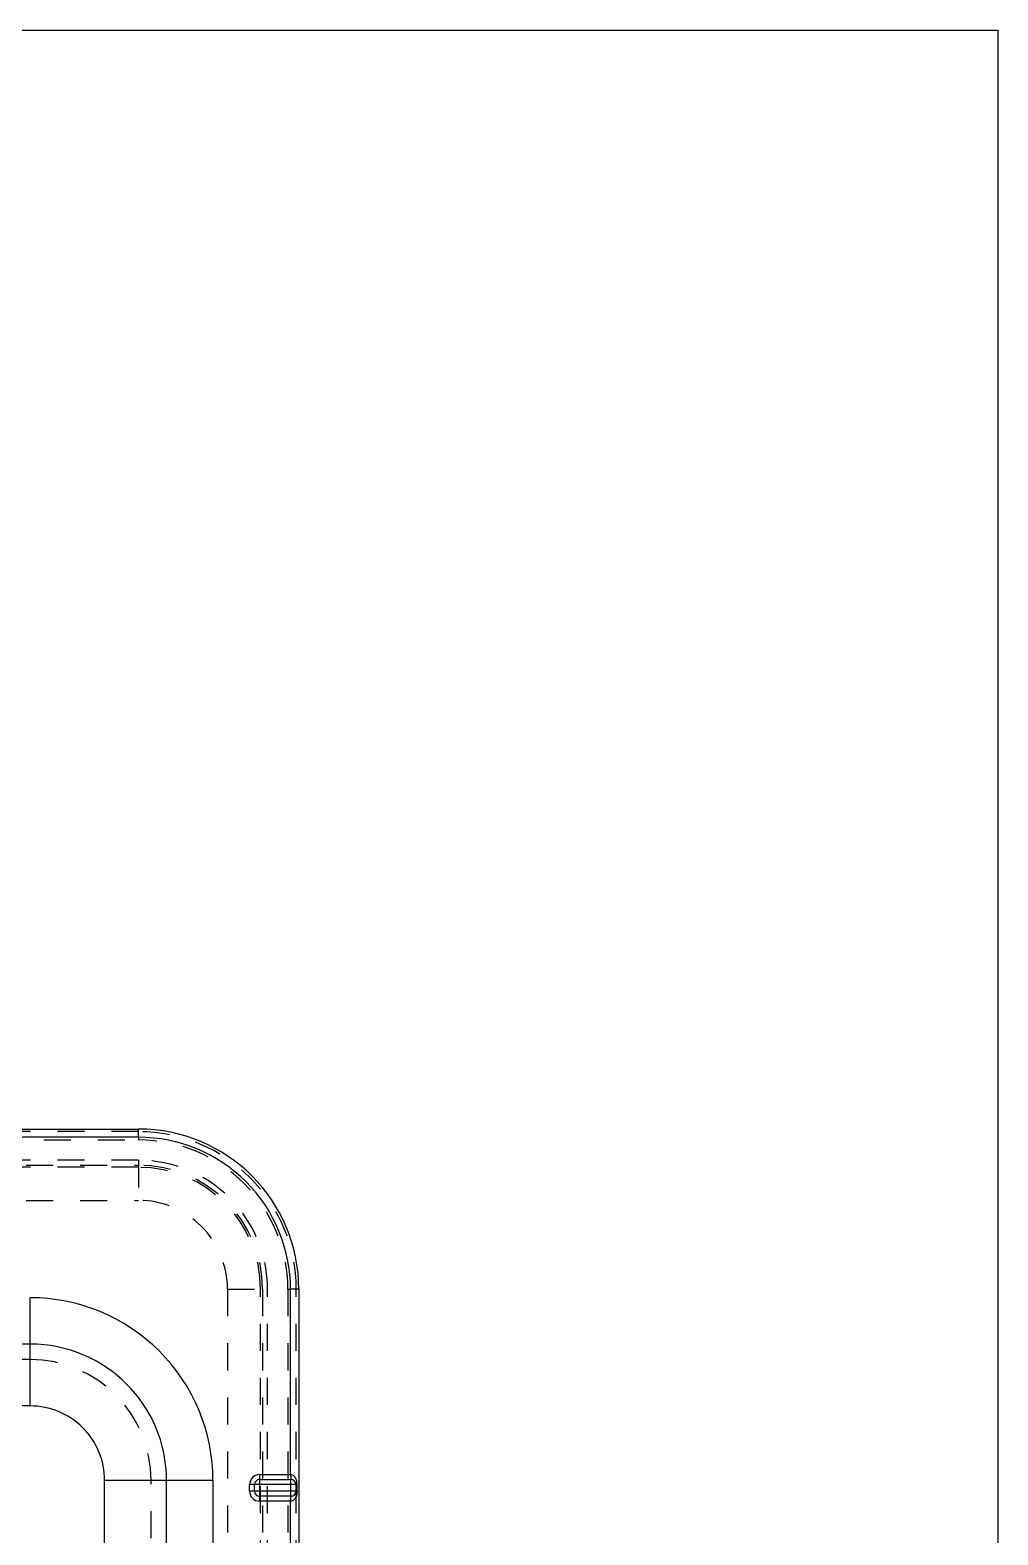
# Model space of a CAD drawing. Header units: millimetres. Extents: x 564 to 2602, y -1989 to 1042.
# Drawn here: x 1198.6 to 1257, y 102.4 to 193.3 of the extents above; entities that cross this region are included whole.
import ezdxf

# ---------------------------------------------------------------- set-up
doc = ezdxf.new("R2010")
doc.units = ezdxf.units.MM
doc.header["$LTSCALE"] = 16.335
doc.linetypes.add('HIDDEN', pattern=[0.2, 0.1, -0.1])
doc.layers.get('0').update_dxf_attribs({"linetype": 'CONTINUOUS'})
doc.layers.add('DEFAULT_2', color=8, linetype='HIDDEN')

msp = doc.modelspace()

# ---------------------------------------------------------------- linework, layer by layer
at = {"color": 7, "linetype": 'Continuous'}
for p, q in [((1156.114, 126.922), (1205.114, 126.922)), ((1205.114, 126.422), (1173.414, 126.422)), ((1205.114, 126.422), (1205.114, 126.922)), ((1214.788, 117.248), (1214.288, 117.248)), ((1214.288, 106.048), (1214.288, 117.248)), ((1214.788, 117.248), (1214.788, 12.248)), ((1198.564, 110.198), (1198.564, 116.736)), ((1198.564, 113.934), (1116.664, 113.934)), ((1198.564, 110.198), (1116.664, 110.198)), ((1209.602, 105.698), (1203.064, 105.698)), ((1203.064, 23.798), (1203.064, 105.698)), ((1206.8, 23.798), (1206.8, 105.698)), ((1209.602, 105.698), (1209.602, 23.798)), ((1214.679, 105.448), (1211.814, 105.448)), ((1211.814, 105.048), (1211.814, 105.448)), ((1212.114, 105.048), (1212.114, 105.448)), ((1212.413, 106.048), (1214.288, 106.048)), ((1212.414, 106.048), (1212.414, 104.448)), ((1212.414, 105.748), (1214.314, 105.748)), ((1214.314, 104.748), (1214.314, 105.748)), ((1214.614, 105.448), (1214.614, 105.048)), ((1214.679, 105.048), (1214.679, 105.448)), ((1214.679, 105.048), (1211.814, 105.048)), ((1214.314, 104.748), (1212.414, 104.748)), ((1214.288, 104.448), (1212.413, 104.448)), ((1214.288, 25.048), (1214.288, 104.448))]:
    msp.add_line(p, q, dxfattribs=at)
msp.add_lwpolyline([(634.203, 193.293), (1256.991, 193.293), (1256.991, -60.969), (634.203, -60.969)], close=True)
for centre, radius, start, end in [((1205.114, 117.248), 9.674, 0, 90), ((1205.114, 117.248), 9.174, 0.00001, 90.00023), ((1198.564, 105.698), 11.038, 359.99958, 90.00042), ((1198.564, 105.698), 8.236, 0, 90), ((1198.564, 105.698), 4.5, 359.99997, 90.00003), ((1212.414, 105.448), 0.6, 90.06455, 180.001), ((1212.414, 105.448), 0.3, 90, 180), ((1214.314, 105.448), 0.3, 0, 90), ((1214.297, 105.775), 0.273, 65.15542, 73.7972), ((1212.414, 105.048), 0.6, 179.99974, 269.93461), ((1212.414, 105.048), 0.3, 180, 270), ((1214.314, 105.048), 0.3, 269.99938, 0), ((1214.232, 104.807), 0.381, 308.96961, 313.5448)]:
    msp.add_arc(centre, radius, start, end, dxfattribs=at)
for points in [[(1214.373, 106.037), (1214.346, 106.045), (1214.317, 106.049), (1214.288, 106.048)], [(1214.679, 105.448), (1214.676, 105.515), (1214.671, 105.583), (1214.657, 105.649)], [(1214.679, 105.048), (1214.676, 104.987), (1214.673, 104.925), (1214.661, 104.865)]]:
    msp.add_open_spline(points, degree=3, dxfattribs=at)
for points, knots in [([(1214.288, 106.048), (1214.29, 106.009), (1214.293, 105.954), (1214.298, 105.883), (1214.302, 105.838), (1214.305, 105.802), (1214.308, 105.773), (1214.311, 105.759), (1214.312, 105.748), (1214.314, 105.748)], [0, 0, 0, 0, 0.380934, 0.553935, 0.705146, 0.829368, 0.921727, 0.979088, 1, 1, 1, 1]), ([(1214.657, 105.649), (1214.642, 105.724), (1214.589, 105.868), (1214.481, 105.991), (1214.412, 106.023)], [0, 0, 0, 0, 0.502196, 1, 1, 1, 1]), ([(1214.288, 104.448), (1214.29, 104.486), (1214.293, 104.542), (1214.298, 104.612), (1214.301, 104.658), (1214.304, 104.694), (1214.307, 104.723), (1214.31, 104.737), (1214.312, 104.748), (1214.314, 104.748)], [0, 0, 0, 0, 0.380502, 0.553271, 0.704224, 0.828207, 0.920447, 0.977975, 1, 1, 1, 1]), ([(1214.661, 104.865), (1214.655, 104.833), (1214.624, 104.712), (1214.562, 104.595), (1214.495, 104.531)], [0, 0, 0, 0, 0.255911, 1, 1, 1, 1]), ([(1214.472, 104.511), (1214.447, 104.491), (1214.389, 104.456), (1214.322, 104.447), (1214.288, 104.448)], [0, 0, 0, 0, 0.492878, 1, 1, 1, 1])]:
    msp.add_open_spline(points, degree=3, knots=knots, dxfattribs=at)
at = {"layer": 'DEFAULT_2', "color": 8, "linetype": 'HIDDEN'}
for p, q in [((1205.114, 126.765), (1144.351, 126.765)), ((1205.114, 126.422), (1205.114, 126.265)), ((1143.851, 126.265), (1205.114, 126.265)), ((1205.114, 125.033), (1110.114, 125.033)), ((1110.114, 124.733), (1205.114, 124.733)), ((1205.114, 124.611), (1110.114, 124.611)), ((1205.114, 125.033), (1205.114, 122.614)), ((1110.114, 122.614), (1205.114, 122.614)), ((1210.48, 117.248), (1212.898, 117.248)), ((1210.48, 117.248), (1210.48, 12.248)), ((1212.477, 12.248), (1212.477, 117.248)), ((1212.599, 117.248), (1212.599, 12.248)), ((1212.898, 12.248), (1212.898, 117.248)), ((1214.131, 117.248), (1214.288, 117.248)), ((1214.131, 117.248), (1214.131, 12.248)), ((1214.631, 12.248), (1214.631, 117.248)), ((1198.564, 113), (1116.664, 113)), ((1205.866, 23.798), (1205.866, 105.698))]:
    msp.add_line(p, q, dxfattribs=at)
for centre, radius, start, end in [((1205.114, 117.248), 9.517, 0, 90), ((1205.114, 117.248), 9.017, 0.00001, 89.99999), ((1205.114, 117.248), 7.785, 359.99994, 90.00006), ((1205.114, 117.248), 7.485, 0, 90), ((1205.114, 117.248), 7.363, 0, 90), ((1205.114, 117.248), 5.366, 359.99993, 90.00007), ((1198.564, 105.698), 7.302, 0, 90)]:
    msp.add_arc(centre, radius, start, end, dxfattribs=at)

doc.saveas('drawing.dxf')
